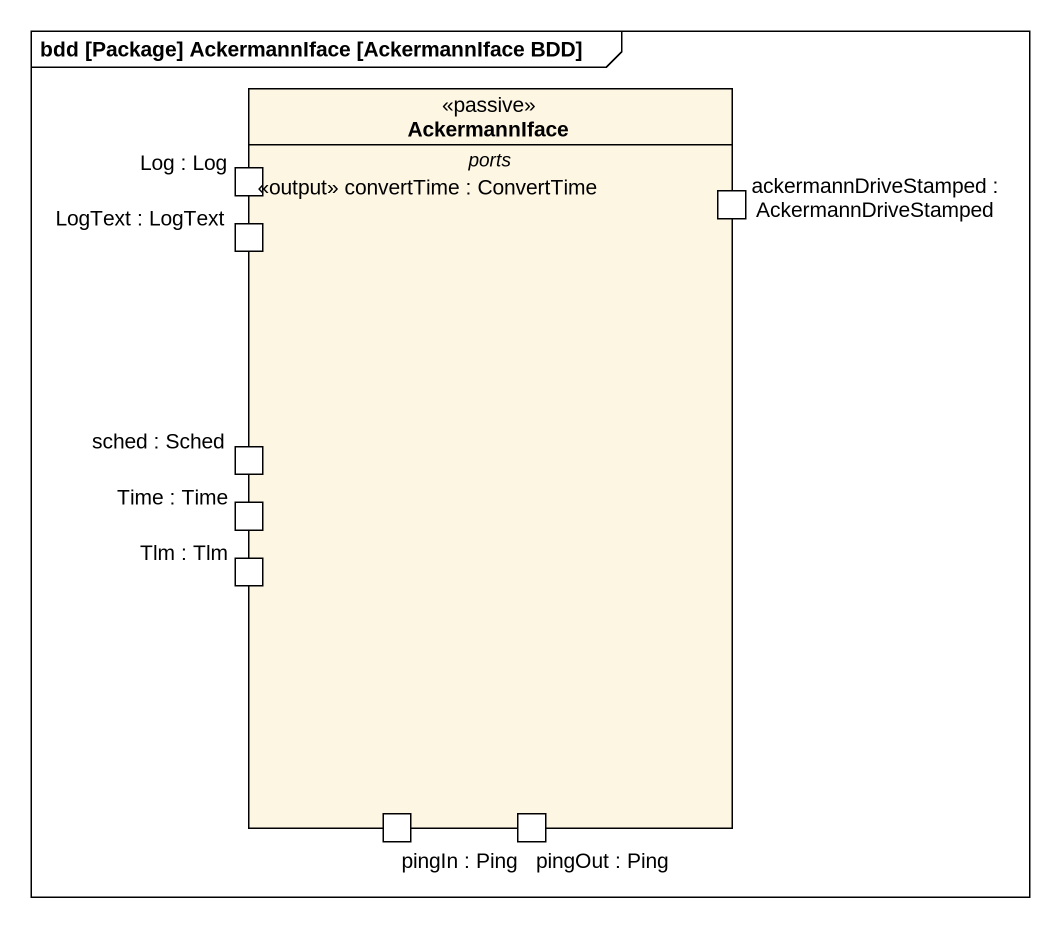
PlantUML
@startuml
mainframe bdd [Package] AckermannIface [AckermannIface BDD]
hide circle
hide empty members
class AckermannIface <<passive>> {
  -- ports --
  <<output>> convertTime : ConvertTime
  -- ports --
  Log : Log
  LogText : LogText
  pingIn : Ping
  pingOut : Ping
  sched : Sched
  Time : Time
  Tlm : Tlm
  ackermannDriveStamped : AckermannDriveStamped
}
@enduml
